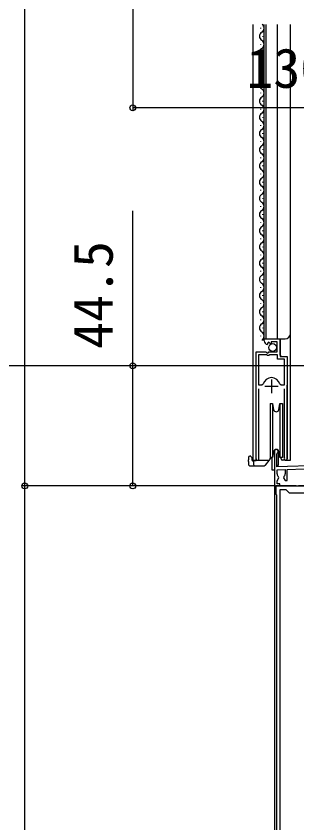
# Model space of a CAD drawing. Units: millimetres, scale not verified. Extents: x -875 to 875, y -1304 to 1297.
# Drawn here: x -578.2 to -474.2, y -859 to -560.2 of the extents above; entities that cross this region are included whole.
import ezdxf
from ezdxf.enums import TextEntityAlignment as Align

# ---------------------------------------------------------------- set-up
doc = ezdxf.new("R2010")
doc.units = ezdxf.units.MM
doc.header["$LTSCALE"] = 8
for name, color, linetype in [('0-2_YKK_11', 7, 'Continuous'), ('0-3_YKK_12', 2, 'Continuous'), ('0-4_YKK_13', 4, 'Continuous'), ('0-5_YKK_D', 6, 'Continuous')]:
    doc.layers.add(name, color=color, linetype=linetype)
doc.styles.add('ＭＳ ゴシック', font='')
doc.styles.get('ＭＳ ゴシック').set_extended_font_data('MS Gothic')

msp = doc.modelspace()

# ---------------------------------------------------------------- linework, layer by layer
at = {"layer": '0-2_YKK_11'}
for p, q in [((-483.549, -694.801), (-483.549, -699.801)), ((-486.049, -697.301), (-481.049, -697.301))]:
    msp.add_line(p, q, dxfattribs=at)
for points in [[(-489.299, -724.151), (-489.299, -684.601), (-485.667, -684.601), (-485.127, -685.054), (-484.799, -684.901), (-484.499, -684.601), (-481.499, -684.601), (-481.499, -680.801), (-483.699, -680.801), (-483.699, -681.435), (-483.946, -681.537), (-484.523, -680.96), (-484.991, -681.231), (-484.906, -681.549), (-485.117, -681.8)], [(-486.299, -680.506), (-486.299, -679.701), (-480.399, -679.701), (-480.399, -686.301), (-477.799, -686.301), (-477.799, -724.151)], [(-488.349, -685.601), (-488.349, -696.801), (-487.111, -696.801), (-486.63, -696.436)], [(-480.468, -696.436), (-479.986, -696.801), (-478.749, -696.801), (-478.749, -687.201), (-481.299, -687.201), (-481.299, -685.601), (-484.199, -685.601), (-484.499, -685.901), (-485.099, -685.901), (-485.399, -685.601), (-488.349, -685.601)], [(-488.349, -698.301), (-488.349, -723.669), (-488.296, -723.839)], [(-478.802, -723.839), (-478.749, -723.669), (-478.749, -698.301)], [(-482.5, -721.4), (-482.5, -734.2), (-480.5, -734.2), (-480.5, -733.4), (-481.5, -733.4), (-481.5, -732.298), (-480.888, -731.237), (-480.956, -730.856)], [(-465.665, -726.612), (-481.6, -727.169), (-481.6, -722.266), (-481.45, -722.006)], [(-481.5, -729.7), (-481.5, -728.266), (-478.5, -728.161), (-478.5, -729.7)], [(-479.044, -730.856), (-479.113, -731.237), (-478.557, -732.2), (-477.7, -732.2), (-477.7, -728.133), (-471.516, -727.917)], [(-410, -734.2), (-443.542, -734.2), (-443.725, -734.32), (-444.275, -734.32), (-444.459, -734.2), (-464.542, -734.2), (-464.725, -734.32), (-465.275, -734.32), (-465.459, -734.2), (-473.542, -734.2), (-473.725, -734.32), (-474.275, -734.32), (-474.459, -734.2), (-482, -734.2), (-482, -737.2), (-481.7, -737.5)], [(-481.7, -737.5), (-481.7, -870.9), (-482, -871.2), (-482, -879.2), (-480.5, -879.2), (-480.5, -874.3), (-480.132, -874.146), (-475, -879.2), (-449.5, -879.2), (-449.5, -878.2)], [(-480.4, -872.057), (-480.4, -735.5), (-478.2, -735.5), (-477, -736.7), (-471, -736.7)]]:
    msp.add_lwpolyline(points, dxfattribs=at)
for centre, radius, start, end in [((-484.999, -680.506), 1.3, 179.99998, 264.7841), ((-483.549, -697.301), 3.2, 90.00001, 164.31939), ((-483.549, -697.301), 3.2, 15.6806, 89.99999), ((-481.8, -721.4), 0.7, 300, 179.99999), ((-488.749, -724.151), 0.55, 180, 34.56043), ((-478.349, -724.151), 0.55, 145.43932, 359.99998), ((-480, -729.7), 1.5, 180.00002, 230.40593), ((-480, -729.7), 1.5, 309.59409, 360)]:
    msp.add_arc(centre, radius, start, end, dxfattribs=at)
at = {"layer": '0-3_YKK_12'}
for p, q in [((-486.298, -679.701), (-486.298, -563.288)), ((-485.498, -679.701), (-485.498, -563.288)), ((-481.298, -679.701), (-481.298, -563.288)), ((-476.498, -724.701), (-476.498, -563.288)), ((-486.298, -679.701), (-478.498, -679.701)), ((-480.299, -685.801), (-480.299, -679.701)), ((-479.799, -686.301), (-480.299, -685.801)), ((-268.03, -689.7), (-795.78, -689.7)), ((-489.298, -724.703), (-489.298, -695.101)), ((-477.798, -724.703), (-477.798, -696.92)), ((-481.1, -720.983), (-481.1, -726.6)), ((-483.5, -723.699), (-483.5, -728.2)), ((-478.349, -724.701), (-476.498, -724.701)), ((-483.5, -728.2), (-482.5, -728.2)), ((-481.1, -726.6), (-481.6, -726.6)), ((-482.5, -734.2), (-482.5, -1034.2)), ((-482.5, -734.2), (-412.5, -734.2))]:
    msp.add_line(p, q, dxfattribs=at)
msp.add_lwpolyline([(-490.498, -563.288), (-490.498, -724.703), (-484.297, -724.703)], dxfattribs=at)
msp.add_arc((-478.498, -677.701), 2, 270, 0, dxfattribs=at)
at = {"layer": '0-4_YKK_13'}
for p, q in [((-487.559, -564.801), (-487.559, -564.601)), ((-486.799, -567.801), (-486.799, -567.601)), ((-487.559, -570.801), (-487.559, -570.601)), ((-486.799, -573.801), (-486.799, -573.601)), ((-487.559, -576.801), (-487.559, -576.601)), ((-486.799, -579.801), (-486.799, -579.601)), ((-487.559, -582.801), (-487.559, -582.601)), ((-486.799, -585.801), (-486.799, -585.601)), ((-487.559, -588.801), (-487.559, -588.601)), ((-486.799, -591.801), (-486.799, -591.601)), ((-487.559, -594.801), (-487.559, -594.601)), ((-486.799, -597.801), (-486.799, -597.601)), ((-487.559, -600.801), (-487.559, -600.601)), ((-486.799, -603.801), (-486.799, -603.601)), ((-487.559, -606.801), (-487.559, -606.601)), ((-486.799, -609.801), (-486.799, -609.601)), ((-487.559, -612.801), (-487.559, -612.601)), ((-486.799, -615.801), (-486.799, -615.601)), ((-487.559, -618.801), (-487.559, -618.601)), ((-486.799, -621.801), (-486.799, -621.601)), ((-487.559, -624.801), (-487.559, -624.601)), ((-486.799, -627.801), (-486.799, -627.601)), ((-487.559, -630.801), (-487.559, -630.601)), ((-486.799, -633.801), (-486.799, -633.601)), ((-487.559, -636.801), (-487.559, -636.601)), ((-486.8, -639.801), (-486.8, -639.601)), ((-487.56, -642.801), (-487.56, -642.601)), ((-486.8, -645.801), (-486.8, -645.601)), ((-487.56, -648.801), (-487.56, -648.601)), ((-486.8, -651.801), (-486.8, -651.601)), ((-487.56, -654.801), (-487.56, -654.601)), ((-486.8, -657.801), (-486.8, -657.601)), ((-487.56, -660.801), (-487.56, -660.601)), ((-486.8, -663.801), (-486.8, -663.601)), ((-487.56, -666.801), (-487.56, -666.601)), ((-486.8, -669.801), (-486.8, -669.601)), ((-487.56, -672.801), (-487.56, -672.601)), ((-486.8, -675.801), (-486.8, -675.601)), ((-487.56, -678.801), (-487.56, -678.601)), ((-484.098, -703.699), (-483.167, -703.699)), ((-484.098, -703.699), (-484.098, -713.699)), ((-483.167, -703.699), (-482.783, -705.873)), ((-483.167, -703.699), (-483.167, -713.699)), ((-480.814, -705.873), (-480.43, -703.699)), ((-480.43, -703.699), (-479.498, -703.699)), ((-480.43, -703.699), (-480.43, -713.699)), ((-479.498, -703.699), (-479.498, -713.699)), ((-484.098, -713.699), (-484.098, -723.699)), ((-483.167, -713.699), (-483.167, -723.699)), ((-480.43, -713.699), (-480.43, -723.699)), ((-479.498, -713.699), (-479.498, -723.699)), ((-482.783, -721.526), (-483.167, -723.699)), ((-480.43, -723.699), (-480.814, -721.526)), ((-492.098, -723.699), (-492.098, -724.499)), ((-492.098, -725.207), (-492.098, -724.499)), ((-492.098, -725.207), (-492.098, -726.199)), ((-491.298, -723.199), (-491.598, -723.199)), ((-490.798, -723.699), (-490.798, -724.499)), ((-490.298, -724.999), (-490.391, -724.999)), ((-489.248, -724.899), (-490.298, -724.899)), ((-490.298, -724.899), (-490.298, -726.199)), ((-489.248, -724.702), (-489.248, -724.899)), ((-485.823, -726.521), (-484.381, -724.802)), ((-484.098, -723.587), (-484.271, -724.567)), ((-484.104, -724.302), (-484.256, -724.483)), ((-483.167, -723.699), (-484.098, -723.699)), ((-483.93, -723.699), (-483.995, -724.067)), ((-483.167, -723.699), (-483.93, -723.699)), ((-479.498, -723.699), (-480.43, -723.699)), ((-480.244, -723.699), (-480.244, -723.7)), ((-480.244, -723.7), (-480.037, -723.893)), ((-480.026, -724.217), (-480.044, -723.699)), ((-478.348, -724.699), (-479.526, -724.699)), ((-491.598, -726.699), (-489.798, -726.699)), ((-489.798, -726.699), (-486.206, -726.699))]:
    msp.add_line(p, q, dxfattribs=at)
msp.add_lwpolyline([(-490.798, -723.699), (-490.854, -723.644), (-490.885, -723.613), (-490.969, -723.528), (-491.048, -723.449), (-491.076, -723.422), (-491.12, -723.378), (-491.181, -723.316), (-491.268, -723.23), (-491.291, -723.207)], dxfattribs=at)
msp.add_circle((-483.148, -682.951), 1.45, dxfattribs=at)
for centre, radius, start, end in [((-488.018, -564.701), 1.718, 299.1992, 55.35186), ((-486.341, -567.701), 1.718, 119.19047, 240.8092), ((-488.018, -570.701), 1.718, 299.1992, 60.80046), ((-486.341, -573.701), 1.718, 119.19047, 240.8092), ((-488.018, -576.701), 1.718, 299.1992, 60.80046), ((-486.341, -579.701), 1.718, 119.19047, 240.8092), ((-488.018, -582.701), 1.718, 299.1992, 60.80046), ((-486.341, -585.701), 1.718, 119.19047, 240.8092), ((-488.018, -588.701), 1.718, 299.1992, 60.80046), ((-486.341, -591.701), 1.718, 119.19047, 240.8092), ((-488.018, -594.701), 1.718, 299.1992, 60.80046), ((-486.341, -597.701), 1.718, 119.19047, 240.8092), ((-488.018, -600.701), 1.718, 299.1992, 60.80046), ((-486.341, -603.701), 1.718, 119.19047, 240.8092), ((-488.018, -606.701), 1.718, 299.1992, 60.80046), ((-486.341, -609.701), 1.718, 119.19047, 240.8092), ((-488.018, -612.701), 1.718, 299.1992, 60.80046), ((-486.341, -615.701), 1.718, 119.19047, 240.8092), ((-488.018, -618.701), 1.718, 299.1992, 60.80046), ((-486.341, -621.701), 1.718, 119.19047, 240.8092), ((-488.018, -624.701), 1.718, 299.1992, 60.80046), ((-486.341, -627.701), 1.718, 119.19047, 240.8092), ((-488.018, -630.701), 1.718, 299.1992, 60.80046), ((-486.341, -633.701), 1.718, 119.19047, 240.8092), ((-488.018, -636.701), 1.718, 299.1992, 60.80046), ((-486.342, -639.701), 1.718, 119.19047, 240.8092), ((-488.018, -642.701), 1.718, 299.1992, 60.80046), ((-486.342, -645.701), 1.718, 119.19047, 240.8092), ((-488.018, -648.701), 1.718, 299.1992, 60.80046), ((-486.342, -651.701), 1.718, 119.19047, 240.8092), ((-488.018, -654.701), 1.718, 299.1992, 60.80046), ((-486.342, -657.701), 1.718, 119.19047, 240.8092), ((-488.018, -660.701), 1.718, 299.1992, 60.80046), ((-486.342, -663.701), 1.718, 119.19047, 240.8092), ((-488.018, -666.701), 1.718, 299.1992, 60.80046), ((-486.342, -669.701), 1.718, 119.19047, 240.8092), ((-488.018, -672.701), 1.718, 299.1992, 60.80046), ((-486.342, -675.701), 1.718, 119.19047, 240.8092), ((-488.018, -678.701), 1.718, 299.1992, 60.80046), ((-481.798, -705.699), 1, 190, 350), ((-481.798, -721.699), 1, 10, 170), ((-491.598, -723.699), 0.5, 90, 180.00003), ((-490.298, -724.499), 0.5, 180.00005, 270), ((-484.764, -724.481), 0.5, 320.00048, 349.99964), ((-484.487, -723.981), 0.5, 320.00012, 349.99984), ((-479.526, -724.199), 0.5, 182, 270), ((-491.598, -726.199), 0.5, 180.00005, 270), ((-489.798, -726.199), 0.5, 180.00015, 270), ((-486.206, -726.199), 0.5, 270, 319.99999)]:
    msp.add_arc(centre, radius, start, end, dxfattribs=at)
at = {"layer": '0-5_YKK_D'}
for p, q in [((-535, -374.98), (-535, -595.2)), ((-575, -734.2), (-575, -482.2)), ((-405, -594.2), (-535, -594.2)), ((-482.705, -734.2), (-576, -734.2)), ((-482.705, -734.2), (-576, -734.2)), ((-575, -879.2), (-575, -734.2)), ((-482.705, -734.2), (-536, -734.2))]:
    msp.add_line(p, q, dxfattribs=at)
msp.add_lwpolyline([(-535, -734.2), (-535, -689.7), (-535, -632.355)], dxfattribs=at)
for centre in [(-535, -594.2), (-535, -689.7), (-575, -734.2), (-575, -734.2), (-535, -734.2)]:
    msp.add_circle(centre, 1.075, dxfattribs=at)

# ---------------------------------------------------------------- texts
at = {"layer": '0-5_YKK_D', "style": 'ＭＳ ゴシック'}
msp.add_text('130', height=14.66, dxfattribs=at).set_placement((-492.841, -591.2), align=Align.BOTTOM_LEFT)
msp.add_text('44.5', height=14.66, rotation=90, dxfattribs=at).set_placement((-538, -683.423), align=Align.BOTTOM_LEFT)

doc.saveas('drawing.dxf')
